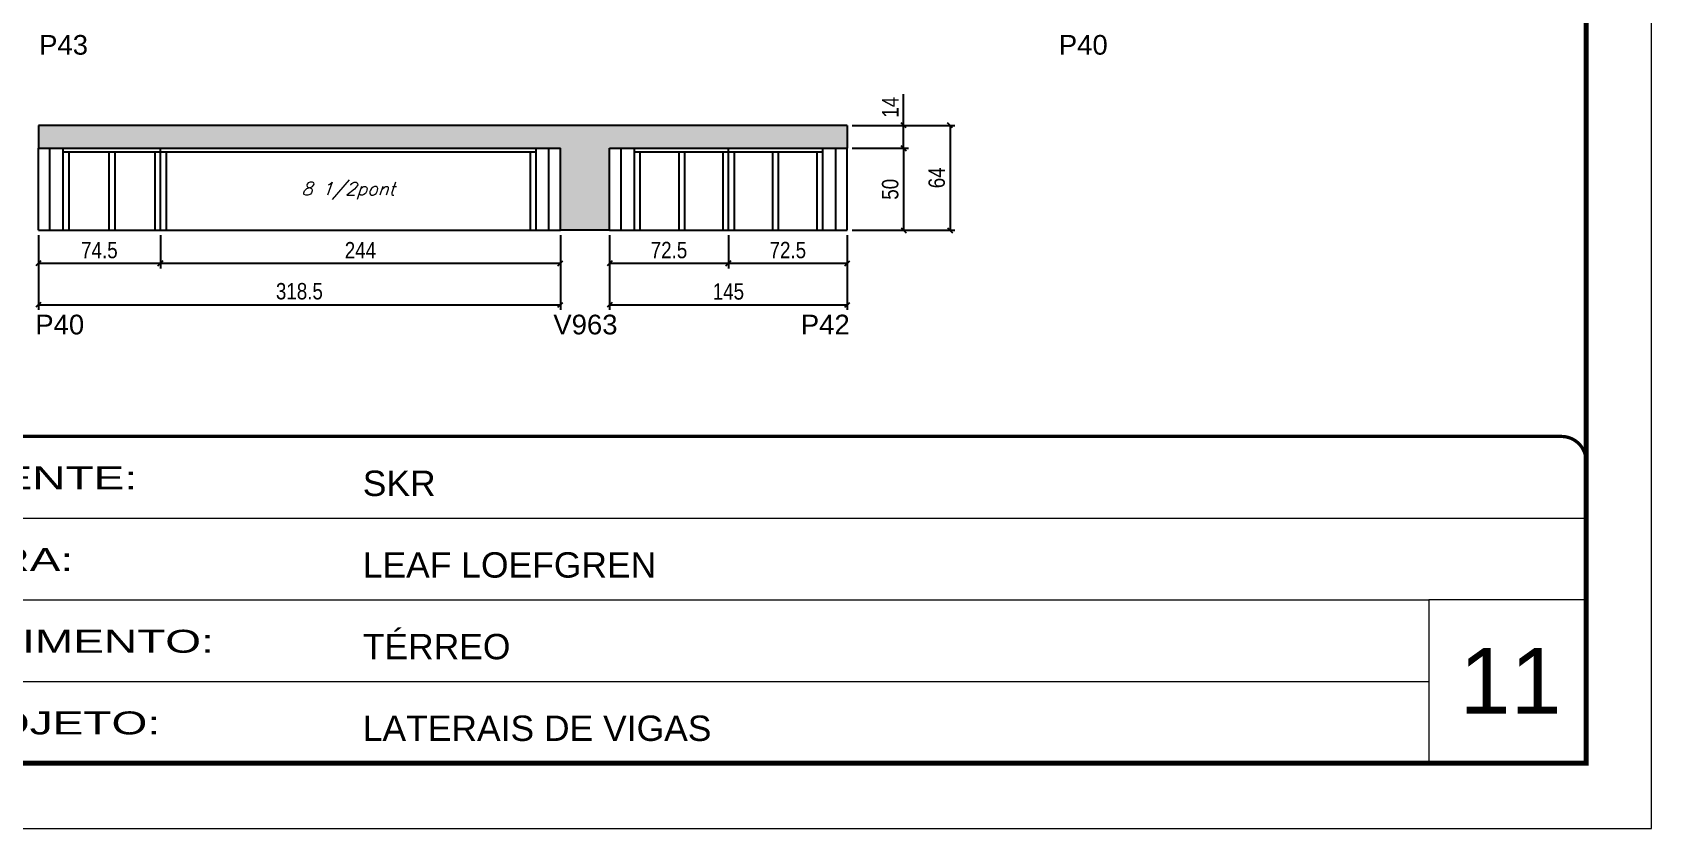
# Model space of a CAD drawing. Extents: x 3309 to 9563, y -2522 to 14608.
# Drawn here: x 6990 to 7978, y 11261 to 11746 of the extents above; entities that cross this region are included whole.
import ezdxf

# ---------------------------------------------------------------- set-up
doc = ezdxf.new("R2010")
doc.units = 0
doc.linetypes.add('CONTINUO', pattern=[0])
doc.linetypes.add('DASHED', pattern=[0.75, 0.5, -0.25])
for name, color, linetype in [('5', 5, 'Continuous'), ('COTA', 241, 'Continuous'), ('Painéis', 200, 'Continuous'), ('SARR_2.2x7', 40, 'Continuous'), ('SARR_3.5x7', 81, 'Continuous'), ('texto', 7, 'Continuous')]:
    doc.layers.add(name, color=color, linetype=linetype)
for name, color, linetype, lineweight in [('CARIMBO', 255, 'Continuous', 9), ('Folhas', 255, 'Continuous', 9), ('SARRAFO DE PRESSAO', 251, 'DASHED', 9)]:
    doc.layers.add(name, color=color, linetype=linetype, lineweight=lineweight)
doc.styles.add('ARIAL', font='arial.ttf')
doc.styles.add('COTA TECNICA', font='techl___.ttf', dxfattribs={"height": 10})
doc.styles.add('Romans', font='romans.shx')
doc.styles.get("Standard").update_dxf_attribs({"font": 'arial.ttf'})
doc.styles.add('Tecnologia', font='')
doc.styles.get('Tecnologia').set_extended_font_data('Forgotten Futurist')
doc.dimstyles.new('PAINEL', dxfattribs={"dimtxt": 10, "dimasz": 3, "dimexe": 3, "dimexo": 3, "dimgap": 3, "dimtad": 1, "dimdec": 1, "dimzin": 12, "dimdsep": 46, "dimtxsty": 'COTA TECNICA', "dimblk1": 'OBLIQUE', "dimblk2": 'OBLIQUE', "dimsah": 1, "dimcen": 0.9, "dimclrd": 4, "dimclre": 4, "dimclrt": 240, "dimadec": 1, "dimazin": 3, "dimtfac": 1, "dimtdec": 1, "dimtmove": 0, "dimatfit": 3, "dimfxl": 1, "dimtolj": 1, "dimtzin": 12, "dimarcsym": 0})

# ---------------------------------------------------------------- blocks, each defined once
blk = doc.blocks.new('9999999999')
at = {"color": 30, "linetype": 'CONTINUO'}
for p, q in [((98564.56, 34379.64), (99583.98, 34379.64)), ((98564.56, 34329.83), (99487.98, 34329.83)), ((99583.98, 34329.83), (99487.98, 34329.83)), ((99487.98, 34329.83), (99487.98, 34230.21)), ((98564.56, 34280.02), (99487.98, 34280.02))]:
    blk.add_line(p, q, dxfattribs=at)
at = {"color": 30, "linetype": 'CONTINUO', "const_width": 2}
blk.add_lwpolyline([(99583.98, 34230.21), (99583.98, 34414.45, 0.414214), (99568.98, 34429.45), (98228.98, 34429.45, 0.414214), (98213.98, 34414.45), (98213.98, 34245.21, 0.414214), (98228.98, 34230.21), (99583.98, 34230.21)], format="xyb", dxfattribs=at)
at = {"layer": 'Folhas'}
blk.add_lwpolyline([(98138.98, 34190.21), (99623.98, 34190.21), (99623.98, 35240.21), (98138.98, 35240.21)], close=True, dxfattribs=at)
at = {"layer": 'Folhas', "color": 30, "const_width": 3}
blk.add_lwpolyline([(98213.98, 34230.21), (99583.98, 34230.21), (99583.98, 35200.21), (98213.98, 35200.21)], close=True, dxfattribs=at)
at = {"color": 7, "linetype": 'Continuous', "ltscale": 5, "style": 'ARIAL'}
for s, height, p in [('SKR', 15.483, (98837.68, 34393.13)), ('LEAF LOEFGREN', 15.4829, (98837.68, 34343.32)), ('TÉRREO', 15.483, (98837.68, 34293.51)), ('LATERAIS DE VIGAS', 15.4829, (98837.68, 34243.7))]:
    blk.add_text(s, height=height, dxfattribs=at).set_placement(p)
at = {"layer": 'Folhas', "color": 7, "style": 'Tecnologia', "width": 1.5}
for s, p in [('CLIENTE:', (98573.65, 34397.17)), ('OBRA:', (98573.65, 34347.31)), ('PAVIMENTO:', (98573.65, 34297.5)), ('PROJETO:', (98573.65, 34247.69))]:
    blk.add_text(s, height=14, dxfattribs=at).set_placement(p)
blk = doc.blocks.new('_Oblique')
at = {"color": 0, "linetype": 'ByBlock', "lineweight": -2}
blk.add_line((-0.5, -0.5), (0.5, 0.5), dxfattribs=at)
blk = doc.blocks.new('*D1455')
at = {"layer": 'COTA', "color": 4, "linetype": 'ByBlock', "lineweight": -2, "transparency": 16777216}
for p, q in [((7342.15, 11622.74), (7342.15, 11577.24)), ((7487.15, 11622.74), (7487.15, 11577.24)), ((7342.15, 11580.24), (7487.15, 11580.24))]:
    blk.add_line(p, q, dxfattribs=at)
at = {"layer": 'Defpoints', "color": 0, "linetype": 'ByBlock', "transparency": 16777216}
for p in [(7342.15, 11625.74), (7487.15, 11625.74), (7487.15, 11580.24)]:
    blk.add_point(p, dxfattribs=at)
at = {"layer": 'COTA', "color": 4, "linetype": 'ByBlock', "lineweight": -2, "transparency": 16777216, "xscale": 3, "yscale": 3, "zscale": 3, "rotation": 180}
blk.add_blockref('_Oblique', (7342.15, 11580.24), dxfattribs=at)
at = {"layer": 'COTA', "color": 4, "linetype": 'ByBlock', "lineweight": -2, "transparency": 16777216, "xscale": 3, "yscale": 3, "zscale": 3}
blk.add_blockref('_Oblique', (7487.15, 11580.24), dxfattribs=at)
at = {"layer": 'COTA', "color": 240, "linetype": 'ByBlock', "transparency": 16777216, "insert": (7414.65, 11588.35), "char_height": 10, "attachment_point": 5, "style": 'COTA TECNICA'}
blk.add_mtext('\\A1;145', dxfattribs=at)
blk = doc.blocks.new('*D1456')
at = {"layer": 'COTA', "color": 4, "lineweight": -2, "transparency": 16777216}
for p, q in [((7414.65, 11622.74), (7414.65, 11602.49)), ((7487.15, 11622.74), (7487.15, 11602.49)), ((7487.15, 11605.49), (7414.65, 11605.49))]:
    blk.add_line(p, q, dxfattribs=at)
at = {"layer": 'Defpoints', "color": 0, "transparency": 16777216}
for p in [(7414.65, 11625.74), (7487.15, 11625.74), (7414.65, 11605.49)]:
    blk.add_point(p, dxfattribs=at)
at = {"layer": 'COTA', "color": 4, "lineweight": -2, "transparency": 16777216, "xscale": 3, "yscale": 3, "zscale": 3, "rotation": 180}
blk.add_blockref('_Oblique', (7414.65, 11605.49), dxfattribs=at)
at = {"layer": 'COTA', "color": 4, "lineweight": -2, "transparency": 16777216, "xscale": 3, "yscale": 3, "zscale": 3}
blk.add_blockref('_Oblique', (7487.15, 11605.49), dxfattribs=at)
at = {"layer": 'COTA', "color": 240, "transparency": 16777216, "insert": (7450.9, 11613.6), "char_height": 10, "attachment_point": 5, "style": 'COTA TECNICA'}
blk.add_mtext('\\A1;72.5', dxfattribs=at)
blk = doc.blocks.new('*D1457')
at = {"layer": 'COTA', "color": 4, "lineweight": -2, "transparency": 16777216}
for p, q in [((7342.15, 11622.74), (7342.15, 11602.49)), ((7414.65, 11622.74), (7414.65, 11602.49)), ((7414.65, 11605.49), (7342.15, 11605.49))]:
    blk.add_line(p, q, dxfattribs=at)
at = {"layer": 'Defpoints', "color": 0, "transparency": 16777216}
for p in [(7342.15, 11625.74), (7414.65, 11625.74), (7342.15, 11605.49)]:
    blk.add_point(p, dxfattribs=at)
at = {"layer": 'COTA', "color": 4, "lineweight": -2, "transparency": 16777216, "xscale": 3, "yscale": 3, "zscale": 3, "rotation": 180}
blk.add_blockref('_Oblique', (7342.15, 11605.49), dxfattribs=at)
at = {"layer": 'COTA', "color": 4, "lineweight": -2, "transparency": 16777216, "xscale": 3, "yscale": 3, "zscale": 3}
blk.add_blockref('_Oblique', (7414.65, 11605.49), dxfattribs=at)
at = {"layer": 'COTA', "color": 240, "transparency": 16777216, "insert": (7378.4, 11613.6), "char_height": 10, "attachment_point": 5, "style": 'COTA TECNICA'}
blk.add_mtext('\\A1;72.5', dxfattribs=at)
blk = doc.blocks.new('*D1458')
at = {"layer": 'COTA', "color": 4, "linetype": 'ByBlock', "lineweight": -2, "transparency": 16777216}
for p, q in [((6993.69, 11622.74), (6993.69, 11577.24)), ((7312.15, 11622.74), (7312.15, 11577.24)), ((6993.69, 11580.24), (7312.15, 11580.24))]:
    blk.add_line(p, q, dxfattribs=at)
at = {"layer": 'Defpoints', "color": 0, "linetype": 'ByBlock', "transparency": 16777216}
for p in [(6993.69, 11625.74), (7312.15, 11625.74), (7312.15, 11580.24)]:
    blk.add_point(p, dxfattribs=at)
at = {"layer": 'COTA', "color": 4, "linetype": 'ByBlock', "lineweight": -2, "transparency": 16777216, "xscale": 3, "yscale": 3, "zscale": 3, "rotation": 180}
blk.add_blockref('_Oblique', (6993.69, 11580.24), dxfattribs=at)
at = {"layer": 'COTA', "color": 4, "linetype": 'ByBlock', "lineweight": -2, "transparency": 16777216, "xscale": 3, "yscale": 3, "zscale": 3}
blk.add_blockref('_Oblique', (7312.15, 11580.24), dxfattribs=at)
at = {"layer": 'COTA', "color": 240, "linetype": 'ByBlock', "transparency": 16777216, "insert": (7152.92, 11588.48), "char_height": 10, "attachment_point": 5, "style": 'COTA TECNICA'}
blk.add_mtext('\\A1;318.5', dxfattribs=at)
blk = doc.blocks.new('*D1459')
at = {"layer": 'COTA', "color": 4, "lineweight": -2, "transparency": 16777216}
for p, q in [((7068.15, 11622.74), (7068.15, 11602.49)), ((7312.15, 11622.74), (7312.15, 11602.49)), ((7312.15, 11605.49), (7068.15, 11605.49))]:
    blk.add_line(p, q, dxfattribs=at)
at = {"layer": 'Defpoints', "color": 0, "transparency": 16777216}
for p in [(7068.15, 11625.74), (7312.15, 11625.74), (7068.15, 11605.49)]:
    blk.add_point(p, dxfattribs=at)
at = {"layer": 'COTA', "color": 4, "lineweight": -2, "transparency": 16777216, "xscale": 3, "yscale": 3, "zscale": 3, "rotation": 180}
blk.add_blockref('_Oblique', (7068.15, 11605.49), dxfattribs=at)
at = {"layer": 'COTA', "color": 4, "lineweight": -2, "transparency": 16777216, "xscale": 3, "yscale": 3, "zscale": 3}
blk.add_blockref('_Oblique', (7312.15, 11605.49), dxfattribs=at)
at = {"layer": 'COTA', "color": 240, "transparency": 16777216, "insert": (7190.15, 11613.57), "char_height": 10, "attachment_point": 5, "style": 'COTA TECNICA'}
blk.add_mtext('\\A1;244', dxfattribs=at)
blk = doc.blocks.new('*D1460')
at = {"layer": 'COTA', "color": 4, "lineweight": -2, "transparency": 16777216}
for p, q in [((6993.69, 11622.74), (6993.69, 11602.49)), ((7068.15, 11622.74), (7068.15, 11602.49)), ((7068.15, 11605.49), (6993.69, 11605.49))]:
    blk.add_line(p, q, dxfattribs=at)
at = {"layer": 'Defpoints', "color": 0, "transparency": 16777216}
for p in [(6993.69, 11625.74), (7068.15, 11625.74), (6993.69, 11605.49)]:
    blk.add_point(p, dxfattribs=at)
at = {"layer": 'COTA', "color": 4, "lineweight": -2, "transparency": 16777216, "xscale": 3, "yscale": 3, "zscale": 3, "rotation": 180}
blk.add_blockref('_Oblique', (6993.69, 11605.49), dxfattribs=at)
at = {"layer": 'COTA', "color": 4, "lineweight": -2, "transparency": 16777216, "xscale": 3, "yscale": 3, "zscale": 3}
blk.add_blockref('_Oblique', (7068.15, 11605.49), dxfattribs=at)
at = {"layer": 'COTA', "color": 240, "transparency": 16777216, "insert": (7030.92, 11613.6), "char_height": 10, "attachment_point": 5, "style": 'COTA TECNICA'}
blk.add_mtext('\\A1;74.5', dxfattribs=at)
blk = doc.blocks.new('*D1452')
at = {"layer": 'COTA', "color": 4, "lineweight": -2, "transparency": 16777216}
for p, q in [((7490.15, 11689.74), (7552.87, 11689.74)), ((7549.87, 11689.74), (7549.87, 11625.74)), ((7490.15, 11625.74), (7552.87, 11625.74))]:
    blk.add_line(p, q, dxfattribs=at)
at = {"layer": 'Defpoints', "color": 0, "transparency": 16777216}
for p in [(7487.15, 11689.74, 0), (7487.15, 11625.74, 0), (7549.87, 11625.74)]:
    blk.add_point(p, dxfattribs=at)
at = {"layer": 'COTA', "color": 4, "lineweight": -2, "transparency": 16777216, "xscale": 3, "yscale": 3, "zscale": 3}
for p, rotation in [((7549.87, 11689.74), 90), ((7549.87, 11625.74), 270)]:
    blk.add_blockref('_Oblique', p, dxfattribs=dict(at, rotation=rotation))
at = {"layer": 'COTA', "color": 240, "transparency": 16777216, "insert": (7541.77, 11657.74), "char_height": 10, "attachment_point": 5, "rotation": 90, "style": 'COTA TECNICA'}
blk.add_mtext('\\A1;64', dxfattribs=at)
blk = doc.blocks.new('*D1453')
at = {"layer": 'COTA', "color": 4, "lineweight": -2, "transparency": 16777216}
for p, q in [((7490.15, 11675.74), (7524.51, 11675.74)), ((7521.51, 11675.74), (7521.51, 11625.74)), ((7490.15, 11625.74), (7524.51, 11625.74))]:
    blk.add_line(p, q, dxfattribs=at)
at = {"layer": 'Defpoints', "color": 0, "transparency": 16777216}
for p in [(7487.15, 11675.74, 0), (7487.15, 11625.74, 0), (7521.51, 11625.74)]:
    blk.add_point(p, dxfattribs=at)
at = {"layer": 'COTA', "color": 4, "lineweight": -2, "transparency": 16777216, "xscale": 3, "yscale": 3, "zscale": 3}
for p, rotation in [((7521.51, 11675.74), 90), ((7521.51, 11625.74), 270)]:
    blk.add_blockref('_Oblique', p, dxfattribs=dict(at, rotation=rotation))
at = {"layer": 'COTA', "color": 240, "transparency": 16777216, "insert": (7513.4, 11650.74), "char_height": 10, "attachment_point": 5, "rotation": 90, "style": 'COTA TECNICA'}
blk.add_mtext('\\A1;50', dxfattribs=at)
blk = doc.blocks.new('*D1454')
at = {"layer": 'COTA', "color": 4, "lineweight": -2, "transparency": 16777216}
for p, q in [((7521.51, 11689.74), (7521.51, 11708.85)), ((7490.15, 11689.74), (7524.51, 11689.74)), ((7521.51, 11675.74), (7521.51, 11689.74)), ((7490.15, 11675.74), (7524.51, 11675.74))]:
    blk.add_line(p, q, dxfattribs=at)
at = {"layer": 'Defpoints', "color": 0, "transparency": 16777216}
for p in [(7487.15, 11689.74, 0), (7521.51, 11689.74), (7487.15, 11675.74, 0)]:
    blk.add_point(p, dxfattribs=at)
at = {"layer": 'COTA', "color": 4, "lineweight": -2, "transparency": 16777216, "xscale": 3, "yscale": 3, "zscale": 3}
for p, rotation in [((7521.51, 11689.74), 90), ((7521.51, 11675.74), 270)]:
    blk.add_blockref('_Oblique', p, dxfattribs=dict(at, rotation=rotation))
at = {"layer": 'COTA', "color": 240, "transparency": 16777216, "insert": (7513.44, 11700.79), "char_height": 10, "attachment_point": 5, "rotation": 90, "style": 'COTA TECNICA'}
blk.add_mtext('\\A1;14', dxfattribs=at)

msp = doc.modelspace()

# ---------------------------------------------------------------- hatches: boundary and pattern name
at = {"layer": 'COTA'}
h = msp.add_hatch(dxfattribs=at)
h.set_pattern_fill('AR-CONC', color=256, scale=0.03)
h.set_pattern_definition([(50, (1670.3845, -1325.565), (5.46554, -0.4781726), [0.5715, -6.2865]), (355, (1670.3845, -1325.565), (-1.0573026, 5.7317054), [0.4572, -5.0292175]), (100.451445, (1670.84, -1325.605), (4.4082374, 5.2535326), [0.4857003, -5.3427073]), (46.1842, (1670.3845, -1324.041), (8.1323712, -1.2612698), [0.85725, -9.42975]), (96.63556, (1671.062, -1324.146), (7.122124, 7.4227837), [0.7285507, -8.0140682]), (351.18415, (1670.3845, -1324.041), (7.122124, 7.4227837), [0.685799, -7.543792]), (21, (1671.1465, -1324.422), (4.5484317, -3.067956), [0.5715, -6.2865]), (326, (1671.1465, -1324.422), (1.8540609, 5.525639), [0.4572, -5.0292]), (71.451445, (1671.5256, -1324.678), (6.4024926, 2.457683), [0.4857003, -5.3426981]), (37.5, (1670.3845, -1325.5651), (0.0926581, 2.53665117), [0, -4.96824, 0, -5.1054, 0, -5.04825]), (7.5, (1670.3845, -1325.565), (2.0045899, 3.00541724), [0, -2.91084, 0, -4.85394, 0, -1.92405]), (327.5, (1668.6853, -1325.5651), (4.06771786, -0.17186232), [0, -1.905, 0, -5.9436, 0, -7.8867]), (317.5, (1667.9233, -1325.565), (4.4438754, 0.7627947), [0, -2.4765, 0, -3.94716, 0, -5.6007])])
h.paths.add_polyline_path([(7312.15, 11625.74), (7342.15, 11625.74), (7342.15, 11675.74), (7487.15, 11675.74), (7487.15, 11689.74), (6993.69, 11689.74), (6993.69, 11675.74), (7312.15, 11675.74)])

# ---------------------------------------------------------------- linework, layer by layer
for p, q in [((7487.15, 11689.74, 0), (6993.69, 11689.74, 0)), ((6993.69, 11689.74, 0), (6993.69, 11675.74, 0)), ((7487.15, 11689.74, 0), (7487.15, 11675.74, 0)), ((7342.15, 11625.74, 0), (7312.15, 11625.74, 0))]:
    msp.add_line(p, q, dxfattribs=at)
at = {"layer": 'Painéis', "linetype": 'ByBlock'}
for p, q in [((6993.69, 11675.74, 0), (7312.15, 11675.74, 0)), ((6993.69, 11625.74, 0), (6993.69, 11675.74, 0)), ((7068.15, 11625.74, 0), (7068.15, 11675.74, 0)), ((7312.15, 11625.74, 0), (7312.15, 11675.74, 0)), ((7342.15, 11675.74, 0), (7487.15, 11675.74, 0)), ((7342.15, 11625.74, 0), (7342.15, 11675.74, 0)), ((7414.65, 11625.74, 0), (7414.65, 11675.74, 0)), ((7487.15, 11625.74, 0), (7487.15, 11675.74, 0)), ((6993.69, 11625.74, 0), (7312.15, 11625.74, 0)), ((7342.15, 11625.74, 0), (7487.15, 11625.74, 0))]:
    msp.add_line(p, q, dxfattribs=at)
at = {"layer": 'SARR_2.2x7', "linetype": 'Continuous'}
for p, q in [((7000.69, 11625.74, 0), (7000.69, 11675.74, 0)), ((7008.69, 11673.54, 0), (7068.15, 11673.54, 0)), ((7068.15, 11673.54, 0), (7297.15, 11673.54, 0)), ((7305.15, 11625.74, 0), (7305.15, 11675.74, 0)), ((7349.15, 11625.74, 0), (7349.15, 11675.74, 0)), ((7357.15, 11673.54, 0), (7414.65, 11673.54, 0)), ((7414.65, 11673.54, 0), (7472.15, 11673.54, 0)), ((7480.15, 11625.74, 0), (7480.15, 11675.74, 0))]:
    msp.add_line(p, q, dxfattribs=at)
at = {"layer": 'SARR_3.5x7'}
for p, q in [((7008.69, 11675.74, 0), (7008.69, 11625.74, 0)), ((7012.19, 11673.54, 0), (7012.19, 11625.74, 0)), ((7036.75, 11673.54, 0), (7036.75, 11625.74, 0)), ((7040.25, 11673.54, 0), (7040.25, 11625.74, 0)), ((7064.65, 11673.54, 0), (7064.65, 11625.74, 0)), ((7071.65, 11673.54, 0), (7071.65, 11625.74, 0)), ((7293.65, 11673.54, 0), (7293.65, 11625.74, 0)), ((7297.15, 11675.74, 0), (7297.15, 11625.74, 0)), ((7357.15, 11675.74, 0), (7357.15, 11625.74, 0)), ((7360.65, 11673.54, 0), (7360.65, 11625.74, 0)), ((7384.33, 11673.54, 0), (7384.33, 11625.74, 0)), ((7387.83, 11673.54, 0), (7387.83, 11625.74, 0)), ((7411.15, 11673.54, 0), (7411.15, 11625.74, 0)), ((7418.15, 11673.54, 0), (7418.15, 11625.74, 0)), ((7441.48, 11673.54, 0), (7441.48, 11625.74, 0)), ((7444.98, 11673.54, 0), (7444.98, 11625.74, 0)), ((7468.65, 11673.54, 0), (7468.65, 11625.74, 0)), ((7472.15, 11675.74, 0), (7472.15, 11625.74, 0))]:
    msp.add_line(p, q, dxfattribs=at)

# ---------------------------------------------------------------- block references
at = {"layer": 'SARRAFO DE PRESSAO', "color": 6, "linetype": 'ByBlock'}
msp.add_blockref('9999999999', (-91646.11, -22929.5), dxfattribs=at)

# ---------------------------------------------------------------- texts
at = {"layer": '5', "linetype": 'Continuous'}
for s, p in [('P43', (6994.14, 11732.86, 0)), ('P40', (7616.23, 11732.86, 0)), ('P40', (6991.81, 11562.23, 0)), ('V963', (7307.85, 11562.23, 0)), ('P42', (7458.85, 11562.23, 0))]:
    msp.add_text(s, height=12, rotation=0.00004, dxfattribs=at).set_placement(p)
at = {"layer": 'CARIMBO', "style": 'ARIAL'}
msp.add_text('11', height=40, dxfattribs=at).set_placement((7860.73, 11330.85))
at = {"layer": 'texto', "color": 2, "insert": (7182.65, 11649.74, 0), "char_height": 8, "attachment_point": 5, "style": 'Romans'}
msp.add_mtext('{\\Q19;\\C256;8 1/2pont}', dxfattribs=at)

# ---------------------------------------------------------------- dimensions: what is measured, and where the dimension line sits
at = {"layer": 'COTA'}
for base, p1, p2, angle, picture, middle in [((7521.51, 11689.74), (7487.15, 11675.74, 0), (7487.15, 11689.74, 0), 90, '*D1454', (7513.44, 11700.79)), ((7549.87, 11625.74), (7487.15, 11689.74, 0), (7487.15, 11625.74, 0), 90, '*D1452', (7541.77, 11657.74)), ((7521.51, 11625.74), (7487.15, 11675.74, 0), (7487.15, 11625.74, 0), 90, '*D1453', (7513.4, 11650.74)), ((7068.15, 11605.49, 0), (7312.15, 11625.74, 0), (7068.15, 11625.74, 0), 180, '*D1459', (7190.15, 11613.57, 0)), ((7414.65, 11605.49, 0), (7487.15, 11625.74, 0), (7414.65, 11625.74, 0), 180, '*D1456', (7450.9, 11613.6, 0))]:
    dim = msp.add_linear_dim(base=base, p1=p1, p2=p2, angle=angle, dimstyle='PAINEL', dxfattribs=at)
    dim.commit()
    dim.dimension.update_dxf_attribs({"geometry": picture, "text_midpoint": middle})
at = {"layer": 'COTA', "linetype": 'ByBlock'}
for base, p1, p2, picture, middle in [((7312.15, 11580.24, 0), (6993.69, 11625.74, 0), (7312.15, 11625.74, 0), '*D1458', (7152.92, 11588.48, 0)), ((7487.15, 11580.24, 0), (7342.15, 11625.74, 0), (7487.15, 11625.74, 0), '*D1455', (7414.65, 11588.35, 0))]:
    dim = msp.add_linear_dim(base=base, p1=p1, p2=p2, dimstyle='PAINEL', dxfattribs=at)
    dim.commit()
    dim.dimension.update_dxf_attribs({"geometry": picture, "text_midpoint": middle})
at = {"layer": 'COTA'}
for base, p1, p2, picture, middle in [((6993.69, 11605.49, 0), (7068.15, 11625.74, 0), (6993.69, 11625.74, 0), '*D1460', (7030.92, 11613.6, 0)), ((7342.15, 11605.49, 0), (7414.65, 11625.74, 0), (7342.15, 11625.74, 0), '*D1457', (7378.4, 11613.6, 0))]:
    dim = msp.add_linear_dim(base=base, p1=p1, p2=p2, angle=180, dimstyle='PAINEL', override={"dimtmove": 1}, dxfattribs=at)
    dim.commit()
    dim.dimension.update_dxf_attribs({"geometry": picture, "text_midpoint": middle})

doc.saveas('drawing.dxf')
